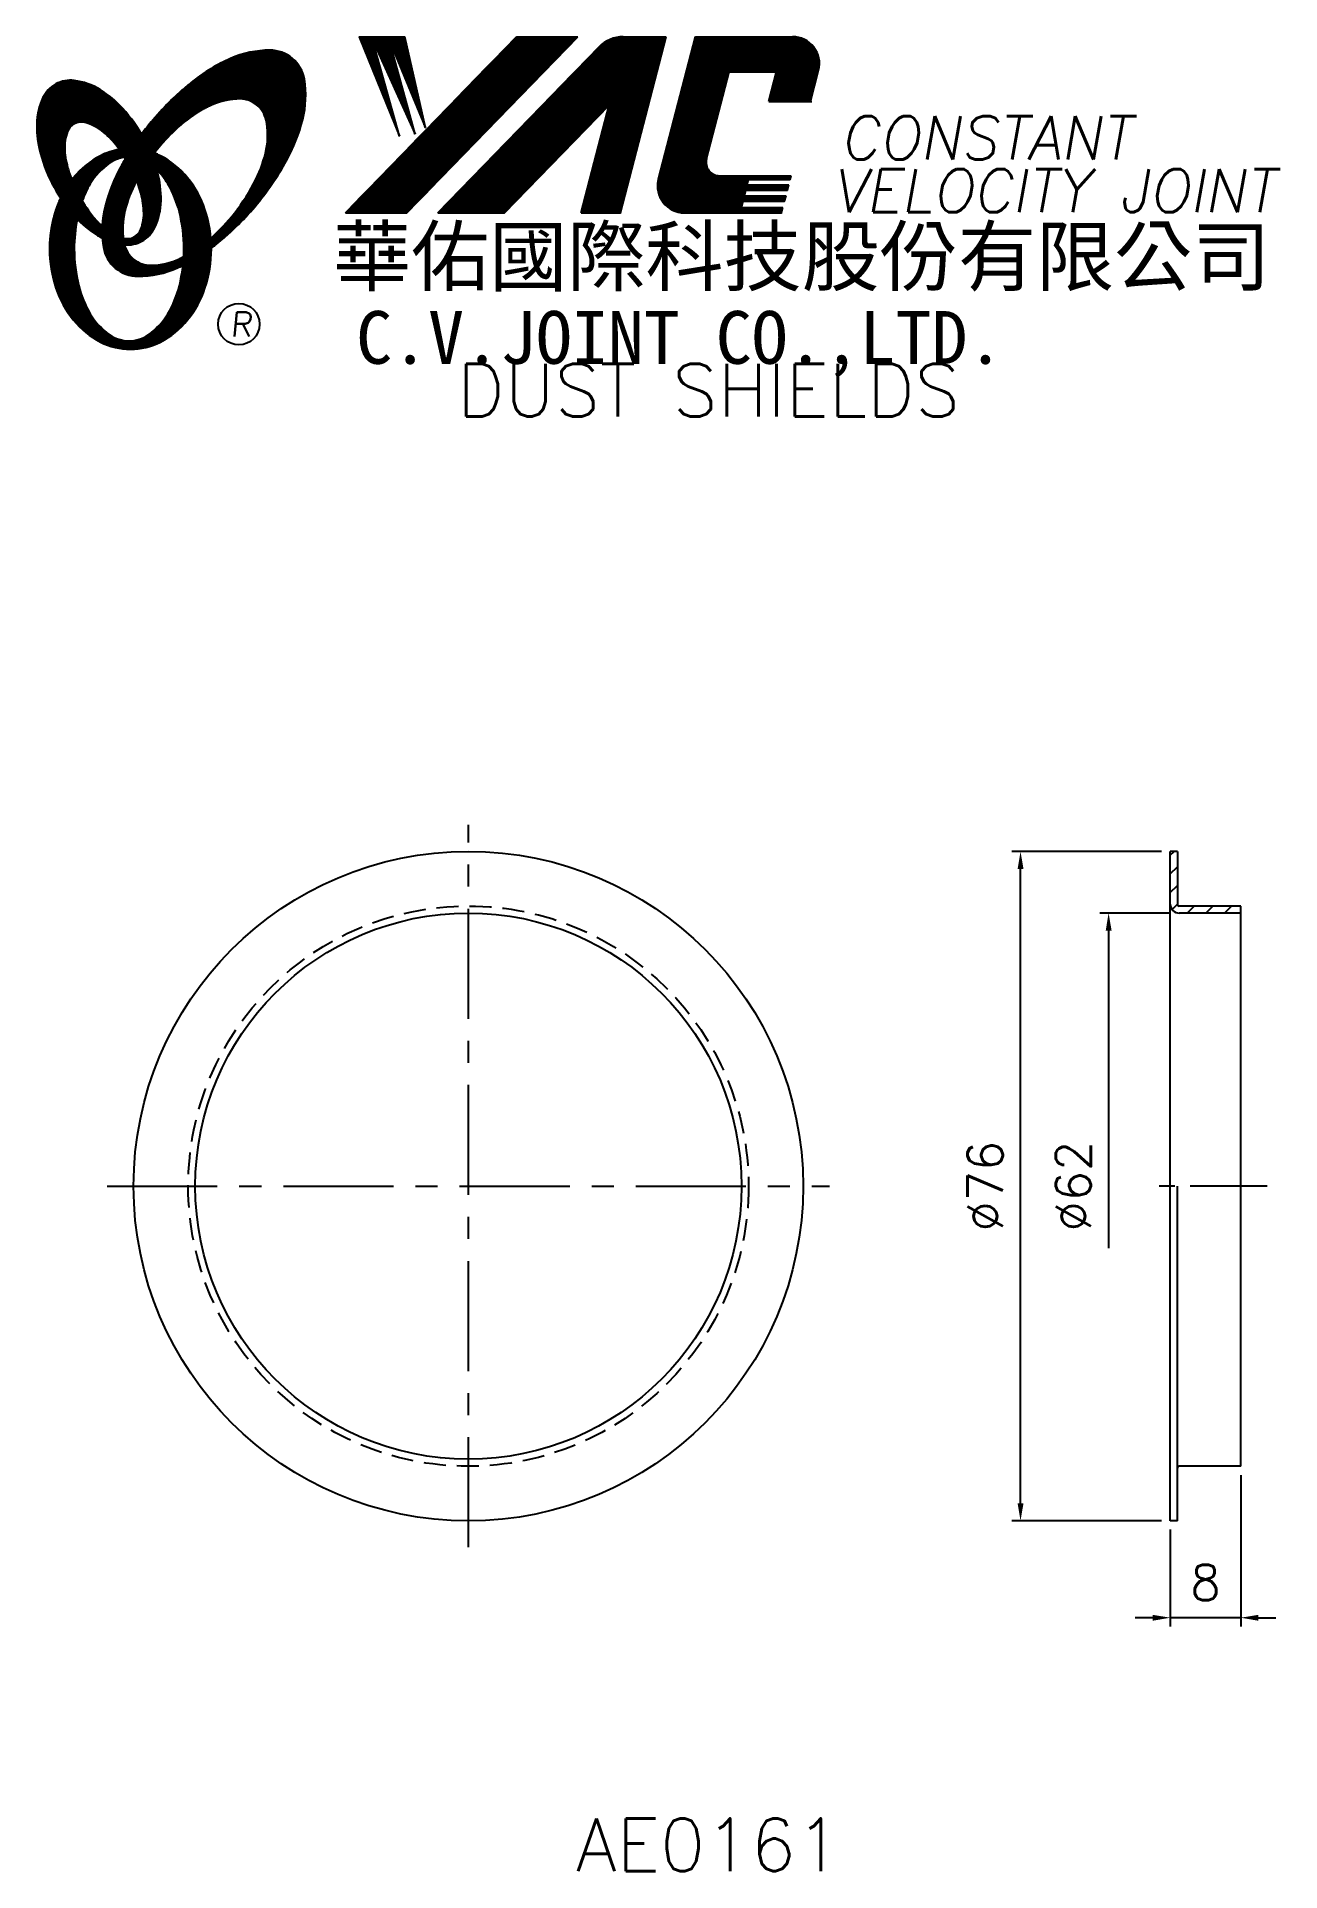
# Model space of a CAD drawing. Extents: x 615 to 756, y 337 to 545.
import ezdxf
from ezdxf.enums import TextEntityAlignment as Align

# ---------------------------------------------------------------- set-up
doc = ezdxf.new("R2010")
doc.units = 0
doc.header["$LTSCALE"] = 10
doc.header["$MEASUREMENT"] = 0
doc.linetypes.add('CENTER', pattern=[2, 1.25, -0.25, 0.25, -0.25])
doc.linetypes.add('HIDDEN', pattern=[0.375, 0.25, -0.125])
doc.layers.get('0').update_dxf_attribs({"linetype": 'CONTINUOUS'})
doc.layers.get('DEFPOINTS').update_dxf_attribs({"linetype": 'CONTINUOUS'})
doc.layers.add('4', color=7, linetype='CONTINUOUS')
doc.styles.add('CHINA', font='KAIU.TTF')
doc.styles.add('ITALICC', font='simplex.shx')
doc.dimstyles.new('STANDARD$0', dxfattribs={"dimtxt": 4, "dimasz": 2, "dimexe": 1, "dimexo": 1, "dimgap": 2, "dimtad": 1, "dimdec": 4, "dimzin": 10, "dimtxsty": 'ITALICC', "dimcen": 2, "dimclrd": 5, "dimclre": 5, "dimclrt": 18, "dimaunit": 1, "dimazin": 3, "dimtp": 0.1, "dimtfac": 0.7, "dimtdec": 4, "dimtmove": 0, "dimatfit": 3, "dimtolj": 1, "dimtzin": 10})
pattern_1 = [(45, (515.629816, 337.500605), (-0.00883883476, 0.00883883476), [])]
pattern_2 = [(45, (684.220361, 301.196196), (-0.00727476112, 0.00727476112), [])]

# ---------------------------------------------------------------- blocks, each defined once
blk = doc.blocks.new('*D4')
at = {"color": 5, "linetype": 'BYBLOCK'}
for p, q in [((743.34, 445.44), (735.34, 445.44)), ((736.34, 443.44), (736.34, 407.39))]:
    blk.add_line(p, q, dxfattribs=at)
blk.add_solid([(736.01, 443.44), (736.68, 443.44), (736.34, 445.44)], dxfattribs=at)
at = {"layer": 'DEFPOINTS', "color": 0, "linetype": 'BYBLOCK'}
for p in [(736.34, 445.44), (744.34, 445.44), (743.34, 383.44)]:
    blk.add_point(p, dxfattribs=at)
at = {"color": 18, "linetype": 'BYBLOCK', "insert": (732.34, 414.44), "char_height": 4, "attachment_point": 5, "rotation": 90, "style": 'ITALICC'}
blk.add_mtext('\\A1;∅62', dxfattribs=at)
blk = doc.blocks.new('*D5')
at = {"color": 5, "linetype": 'BYBLOCK'}
for p, q in [((742.34, 452.44), (725.34, 452.44)), ((726.34, 378.44), (726.34, 450.44)), ((742.34, 376.44), (725.34, 376.44))]:
    blk.add_line(p, q, dxfattribs=at)
for points in [[(726.01, 450.44), (726.68, 450.44), (726.34, 452.44)], [(726.01, 378.44), (726.68, 378.44), (726.34, 376.44)]]:
    blk.add_solid(points, dxfattribs=at)
at = {"layer": 'DEFPOINTS', "color": 0, "linetype": 'BYBLOCK'}
for p in [(726.34, 452.44), (743.34, 452.44), (743.34, 376.44)]:
    blk.add_point(p, dxfattribs=at)
at = {"color": 18, "linetype": 'BYBLOCK', "insert": (722.34, 414.44), "char_height": 4, "attachment_point": 5, "rotation": 90, "style": 'ITALICC'}
blk.add_mtext('\\A1;∅76', dxfattribs=at)
blk = doc.blocks.new('*D6')
at = {"color": 5, "linetype": 'BYBLOCK'}
for p, q in [((751.34, 381.64), (751.34, 364.44)), ((743.34, 375.44), (743.34, 364.44)), ((741.34, 365.44), (739.34, 365.44)), ((751.34, 365.44), (743.34, 365.44)), ((753.34, 365.44), (755.34, 365.44))]:
    blk.add_line(p, q, dxfattribs=at)
for points in [[(741.34, 365.77), (741.34, 365.1), (743.34, 365.44)], [(753.34, 365.77), (753.34, 365.1), (751.34, 365.44)]]:
    blk.add_solid(points, dxfattribs=at)
at = {"layer": 'DEFPOINTS', "color": 0, "linetype": 'BYBLOCK'}
for p in [(751.34, 382.64), (743.34, 376.44), (743.34, 365.44)]:
    blk.add_point(p, dxfattribs=at)
at = {"color": 18, "linetype": 'BYBLOCK', "insert": (747.34, 369.44), "char_height": 4, "attachment_point": 5, "style": 'ITALICC'}
blk.add_mtext('\\A1;8', dxfattribs=at)

msp = doc.modelspace()

# ---------------------------------------------------------------- hatches: boundary and pattern name
at = {"layer": '4', "linetype": 'CONTINUOUS'}
h = msp.add_hatch(dxfattribs=at)
h.set_pattern_fill('ANSI31', color=5, scale=0.1, style=0)
h.set_pattern_definition(pattern_1)
h.paths.add_polyline_path([(676.08852, 544.93159), (669.13121, 544.93159), (649.71461, 524.92783), (656.67191, 524.92783)])
h.paths.add_polyline_path([(679.63541, 537.16602), (676.45504, 524.92783), (680.93602, 524.92783), (686.13446, 544.93159), (681.23773, 544.93159, 0.202785967), (678.50366, 543.77517), (660.20953, 524.92783), (667.75644, 524.92783)])
h.paths.add_polyline_path([(693.26252, 540.93317), (698.65624, 540.93317), (697.78722, 537.58915), (702.50404, 537.58915), (703.42076, 541.11672, 0.490800957), (700.47056, 544.93159), (689.43624, 544.93159), (685.22919, 528.7427, 0.490800957), (688.17939, 524.92783), (699.2137, 524.92783), (699.36815, 525.52214), (694.65133, 525.52214), (694.8447, 526.26622), (699.56152, 526.26622), (699.72008, 526.87636), (695.00326, 526.87636), (695.1645, 527.49683), (699.88132, 527.49683), (700.0375, 528.09782), (695.32068, 528.09782), (695.47748, 528.7012), (700.1943, 528.7012), (700.31103, 529.15039), (692.17129, 529.15039, -0.490800957), (690.69619, 531.05783)])
h = msp.add_hatch(dxfattribs=at)
h.set_pattern_fill('ANSI31', color=1, scale=0.1, style=0)
h.set_pattern_definition(pattern_1)
h.paths.add_polyline_path([(656.44659, 544.93159), (651.26926, 544.93159), (655.84002, 533.62785), (652.77408, 544.58583), (657.60882, 533.86351), (654.66081, 544.58583), (658.78803, 534.57047)])
h = msp.add_hatch(dxfattribs=at)
h.set_pattern_fill('ANSI31', color=5, scale=0.082305, style=0)
h.set_pattern_definition([(45, (515.629816, 337.500605), (-0.00727476112, 0.00727476112), [])])
h.paths.add_polyline_path([(637.66529, 537.86911, -0.172879177), (639.60676, 537.21054, -0.172879177), (640.69406, 535.47249, -0.104527385), (640.72183, 532.1443, -0.065680101), (639.5523, 528.74235, -0.051823203), (637.11189, 524.89995, -0.044272532), (634.43691, 522.07362, -0.020203161), (634.4905, 520.9357, 0.006517006), (634.89505, 521.24778, 0.049863361), (639.44847, 525.66084, 0.049863361), (643.03811, 530.88801, 0.063682799), (644.85915, 535.51535, 0.103597411), (645.04845, 540.09932, 0.177892575), (643.69984, 542.4696, 0.177892575), (641.13745, 543.40293, 0.103597411), (636.64965, 542.44988, 0.063682799), (632.39191, 539.88081, 0.049863361), (627.83849, 535.46775, 0.016070017), (626.56779, 533.86143, -0.007061632), (626.81507, 533.4244, -0.031648676), (627.76766, 531.38783, -0.008069351), (628.19956, 531.95214, -0.051823203), (631.37794, 535.21059, -0.065680101), (634.41987, 537.13095, -0.104527385)])
h.paths.add_polyline_path([(624.58962, 524.70779, -0.065680101), (625.75915, 528.10975, -0.006063428), (626.00309, 528.58476, 0.027613469), (625.27625, 530.17283, 0.017011252), (624.74283, 531.10781, 0.007829282), (624.24885, 530.24058, 0.063682799), (622.42781, 525.61324, 0.103597411), (622.23851, 521.02926, 0.177892575), (623.58711, 518.65899, 0.177892575), (626.14951, 517.72566, 0.103597411), (630.6373, 518.6787, 0.008811776), (631.26427, 518.96878, 0.013922709), (631.3416, 519.93859, -0.009086703), (630.89158, 519.72115, -0.104527385), (627.64616, 518.98298, -0.172879177), (625.70469, 519.64155, -0.172879177), (624.61739, 521.3796, -0.104527385)])
h = msp.add_hatch(dxfattribs=at)
h.set_pattern_fill('ANSI31', color=3, scale=0.082305, style=0)
h.set_pattern_definition(pattern_2)
h.paths.add_polyline_path([(621.86878, 538.91995, 0.106488277), (618.9269, 539.95852, 0.158297415), (616.8367, 539.56347, 0.158297415), (615.37737, 538.01578, 0.106488277), (614.66656, 534.97802, 0.071723199), (615.08461, 531.66506, 0.058080454), (616.62959, 527.84968, 0.058080454), (619.01064, 524.49188, 0.071723199), (621.57588, 522.35413, 0.020895977), (622.11606, 522.05214, -0.030777155), (622.10016, 523.42836, -0.042059526), (621.0038, 524.59112, -0.04691039), (619.38464, 527.07227, -0.04691039), (618.25636, 529.81176, -0.060581117), (617.85425, 532.07382, -0.10187153), (618.16587, 534.16203, -0.185892489), (618.94596, 535.05367, -0.185892489), (620.12261, 535.19179, -0.10187153), (622.02026, 534.26625, -0.060581117), (623.65709, 532.65398, -0.04691039), (625.27625, 530.17283, -0.04691039), (626.40453, 527.43335, -0.060581117), (626.80663, 525.17128, -0.10187153), (626.49501, 523.08308, -0.185892489), (625.71492, 522.19144, -0.185892489), (624.53828, 522.05332, -0.002013383), (624.49748, 522.06394, 0.021593804), (624.61739, 521.3796, 0.006477741), (624.6354, 521.30257, 0.14950097), (626.60795, 521.7106, 0.158297415), (628.06729, 523.25829, 0.106488277), (628.7781, 526.29606, 0.071723199), (628.36005, 529.60902, 0.058080454), (626.81507, 533.4244, 0.058080454), (624.43402, 536.78219, 0.071723199)])
h = msp.add_hatch(dxfattribs=at)
h.set_pattern_fill('ANSI31', color=1, scale=0.082305, style=0)
h.set_pattern_definition(pattern_2)
h.paths.add_polyline_path([(622.96241, 530.5965, -0.120168026), (624.6542, 531.24989, 0.016865385), (624.05444, 532.13263, 0.076648372), (621.89821, 531.41371, 0.104809576), (618.81376, 528.90061, 0.005838257), (618.64681, 528.68841, 0.028089978), (619.38464, 527.07227, 0.014237292), (619.82676, 526.28723, -0.045767751), (620.75194, 528.22407, -0.106890197)])
h.paths.add_polyline_path([(618.93104, 520.84188, -0.048711043), (619.26114, 524.22222, -0.007865741), (619.01064, 524.49188, -0.037695478), (617.37476, 526.61064, 0.03042545), (616.84943, 525.30667, 0.080710289), (616.124, 520.84188, 0.080710289), (616.84943, 516.37709, 0.089265679), (618.81376, 512.78315, 0.104809576), (621.89821, 510.27005, 0.11926607), (625.3074, 509.44511, 0.11926607), (628.7166, 510.27005, 0.104809576), (631.80105, 512.78315, 0.089265679), (633.76537, 516.37709, 0.080710289), (634.49081, 520.84188, 0.080710289), (633.76537, 525.30667, 0.089265679), (631.80105, 528.90061, 0.104809576), (628.7166, 531.41371, 0.025513357), (628.02336, 531.72646, 0.004818181), (627.76766, 531.38783, -0.023722145), (628.30887, 529.79108, -0.065307489), (629.54405, 528.22407, -0.073950765), (630.85651, 525.02634, -0.060532391), (631.36496, 520.84188, -0.060532391), (630.85651, 516.65742, -0.073950765), (629.54405, 513.45969, -0.106890197), (627.33359, 511.08726, -0.153118262), (625.148, 510.40188, -0.153118262), (622.96241, 511.08726, -0.106890197), (620.75194, 513.45969, -0.073950765), (619.43949, 516.65742, -0.060532391)])
h = msp.add_hatch(dxfattribs=at)
h.set_pattern_fill('ANSI31', color=5, scale=12, style=0)
h.set_pattern_definition([(45, (-54.5408, 67.7804), (-1.0606602, 1.0606602), [])])
h.paths.add_polyline_path([(751.34437, 446.2375), (751.34437, 445.4375), (744.34437, 445.4375, -0.414213562), (743.34437, 446.4375), (743.34437, 452.4375), (744.14437, 452.4375), (744.14437, 446.4375, 0.414213562), (744.34437, 446.2375)])

# ---------------------------------------------------------------- linework, layer by layer
at = {"layer": '4', "color": 5, "linetype": 'CONTINUOUS'}
for p, q in [((649.71461, 524.92783), (669.13121, 544.93159)), ((656.67191, 524.92783), (676.08852, 544.93159)), ((660.20953, 524.92783), (678.50366, 543.77517)), ((669.13121, 544.93159), (676.08852, 544.93159)), ((680.93602, 524.92783), (686.13446, 544.93159)), ((681.23773, 544.93159), (686.13446, 544.93159)), ((685.22919, 528.7427), (689.43624, 544.93159)), ((689.43624, 544.93159), (700.47056, 544.93159)), ((690.69619, 531.05783), (693.26252, 540.93317)), ((693.26252, 540.93317), (698.65624, 540.93317)), ((697.78722, 537.58915), (698.65624, 540.93317)), ((702.50404, 537.58915), (703.42076, 541.11672)), ((697.78722, 537.58915), (702.65447, 537.58915)), ((667.75644, 524.92783), (679.63541, 537.16602)), ((676.45504, 524.92783), (679.63541, 537.16602)), ((692.17129, 529.15039), (700.31103, 529.15039)), ((700.1943, 528.7012), (700.31103, 529.15039)), ((695.00326, 526.87636), (695.1645, 527.49683)), ((695.1645, 527.49683), (699.88132, 527.49683)), ((695.32068, 528.09782), (695.47748, 528.7012)), ((695.32068, 528.09782), (700.0375, 528.09782)), ((695.47748, 528.7012), (700.1943, 528.7012)), ((699.88132, 527.49683), (700.0375, 528.09782)), ((649.71461, 524.92783), (656.67191, 524.92783)), ((660.20953, 524.92783), (667.75644, 524.92783)), ((676.45504, 524.92783), (680.93602, 524.92783)), ((688.17939, 524.92783), (699.2137, 524.92783)), ((694.65133, 525.52214), (694.8447, 526.26622)), ((694.65133, 525.52214), (699.36815, 525.52214)), ((694.8447, 526.26622), (699.56152, 526.26622)), ((695.00326, 526.87636), (699.72008, 526.87636)), ((699.2137, 524.92783), (699.36815, 525.52214)), ((699.56152, 526.26622), (699.72008, 526.87636))]:
    msp.add_line(p, q, dxfattribs=at)
at = {"layer": '4', "color": 1, "linetype": 'CONTINUOUS'}
for p, q in [((651.26926, 544.93159), (656.44659, 544.93159)), ((651.26926, 544.93159), (655.84002, 533.62785)), ((652.77408, 544.58583), (657.60882, 533.86351)), ((655.84002, 533.62785), (652.77408, 544.58583)), ((657.60882, 533.86351), (654.66081, 544.58583)), ((654.66081, 544.58583), (658.78803, 534.57047)), ((658.78803, 534.57047), (656.44659, 544.93159))]:
    msp.add_line(p, q, dxfattribs=at)
at = {"layer": '4', "color": 5, "linetype": 'CENTER'}
for p, q in [((663.66476, 373.4375), (663.66476, 455.4375)), ((622.66476, 414.4375), (704.66476, 414.4375))]:
    msp.add_line(p, q, dxfattribs=at)
at = {"layer": '4', "color": 7, "linetype": 'CONTINUOUS'}
for p, q in [((743.34437, 376.4375), (743.34437, 452.4375)), ((744.14437, 452.4375), (743.34437, 452.4375)), ((744.14437, 452.4375), (744.14437, 446.4375)), ((751.34437, 446.2375), (744.34437, 446.2375)), ((751.34437, 382.6375), (751.34437, 446.2375)), ((751.34437, 445.4375), (744.34437, 445.4375)), ((744.14437, 376.4375), (744.14437, 414.4375)), ((751.34437, 382.6375), (744.34437, 382.6375)), ((744.14437, 376.4375), (743.34437, 376.4375))]:
    msp.add_line(p, q, dxfattribs=at)
at = {"layer": '4', "color": 5, "linetype": 'CENTER', "ltscale": 0.7}
msp.add_line((754.34437, 414.4375), (740.34437, 414.4375), dxfattribs=at)
at = {"layer": '4', "color": 5, "linetype": 'CONTINUOUS'}
for points in [[(634.4905, 520.9357, 0.006517006), (634.89505, 521.24778, 0.049863361), (639.44847, 525.66084, 0.049863361), (643.03811, 530.88801, 0.063682799), (644.85915, 535.51535, 0.103597411), (645.04845, 540.09932, 0.177892575), (643.69984, 542.4696, 0.177892575), (641.13745, 543.40293, 0.103597411), (636.64965, 542.44988, 0.063682799), (632.39191, 539.88081, 0.049863361), (627.83849, 535.46775, 0.016070017), (626.56779, 533.86143)], [(634.43691, 522.07362, 0.044272532), (637.11189, 524.89995, 0.051823203), (639.5523, 528.74235, 0.065680101), (640.72183, 532.1443, 0.104527385), (640.69406, 535.47249, 0.172879177), (639.60676, 537.21054, 0.172879177), (637.66529, 537.86911, 0.104527385), (634.41987, 537.13095, 0.065680101), (631.37794, 535.21059, 0.051823203), (628.19956, 531.95214, 0.008069351), (627.76766, 531.38783)], [(624.74283, 531.10781, 0.007829282), (624.24885, 530.24058, 0.063682799), (622.42781, 525.61324, 0.103597411), (622.23851, 521.02926, 0.177892575), (623.58711, 518.65899, 0.177892575), (626.14951, 517.72566, 0.103597411), (630.6373, 518.6787, 0.008811776), (631.26427, 518.96878, 0.008811776)], [(626.00309, 528.58476, 0.006063428), (625.75915, 528.10975, 0.065680101), (624.58962, 524.70779, 0.104527385), (624.61739, 521.3796, 0.172879177), (625.70469, 519.64155, 0.172879177), (627.64616, 518.98298, 0.104527385), (630.89158, 519.72115, 0.009086703), (631.3416, 519.93859, 0.009086703)]]:
    msp.add_lwpolyline(points, format="xyb", dxfattribs=at)
at = {"layer": '4', "color": 3, "linetype": 'CONTINUOUS'}
for points in [[(624.6354, 521.30257, 0.14950097), (626.60795, 521.7106, 0.158297415), (628.06729, 523.25829, 0.106488277), (628.7781, 526.29606, 0.071723199), (628.36005, 529.60902, 0.058080454), (626.81507, 533.4244, 0.058080454), (624.43402, 536.78219, 0.071723199), (621.86878, 538.91995, 0.106488277), (618.9269, 539.95852, 0.158297415), (616.8367, 539.56347, 0.158297415), (615.37737, 538.01578, 0.106488277), (614.66656, 534.97802, 0.071723199), (615.08461, 531.66506, 0.058080454), (616.62959, 527.84968, 0.058080454), (619.01064, 524.49188, 0.071723199), (621.57588, 522.35413, 0.020895977), (622.11606, 522.05214, 0.020895977)], [(624.49748, 522.06394, 0.002013383), (624.53828, 522.05332, 0.185892489), (625.71492, 522.19144, 0.185892489), (626.49501, 523.08308, 0.10187153), (626.80663, 525.17128, 0.060581117), (626.40453, 527.43335, 0.04691039), (625.27625, 530.17283, 0.04691039), (623.65709, 532.65398, 0.060581117), (622.02026, 534.26625, 0.10187153), (620.12261, 535.19179, 0.185892489), (618.94596, 535.05367, 0.185892489), (618.16587, 534.16203, 0.10187153), (617.85425, 532.07382, 0.060581117), (618.25636, 529.81176, 0.04691039), (619.38464, 527.07227, 0.04691039), (621.0038, 524.59112, 0.042059526), (622.10016, 523.42836, 0.042059526)]]:
    msp.add_lwpolyline(points, format="xyb", dxfattribs=at)
at = {"layer": '4', "color": 1, "linetype": 'CONTINUOUS'}
for points in [[(617.37476, 526.61064, 0.03042545), (616.84943, 525.30667, 0.080710289), (616.124, 520.84188, 0.080710289), (616.84943, 516.37709, 0.089265679), (618.81376, 512.78315, 0.104809576), (621.89821, 510.27005, 0.11926607), (625.3074, 509.44511, 0.11926607), (628.7166, 510.27005, 0.104809576), (631.80105, 512.78315, 0.089265679), (633.76537, 516.37709, 0.080710289), (634.49081, 520.84188, 0.080710289), (633.76537, 525.30667, 0.089265679), (631.80105, 528.90061, 0.104809576), (628.7166, 531.41371, 0.025513357), (628.02336, 531.72646, 0.025513357)], [(624.05444, 532.13263, 0.076648372), (621.89821, 531.41371, 0.104809576), (618.81376, 528.90061, 0.005838257), (618.64681, 528.68841, 0.005838257)], [(624.6542, 531.24989, 0.120168026), (622.96241, 530.5965, 0.106890197), (620.75194, 528.22407, 0.045767751), (619.82676, 526.28723, 0.045767751)], [(619.26114, 524.22222, 0.048711043), (618.93104, 520.84188, 0.060532391), (619.43949, 516.65742, 0.073950765), (620.75194, 513.45969, 0.106890197), (622.96241, 511.08726, 0.153118262), (625.148, 510.40188, 0.153118262), (627.33359, 511.08726, 0.106890197), (629.54405, 513.45969, 0.073950765), (630.85651, 516.65742, 0.060532391), (631.36496, 520.84188, 0.060532391), (630.85651, 525.02634, 0.073950765), (629.54405, 528.22407, 0.065307489), (628.30887, 529.79108)]]:
    msp.add_lwpolyline(points, format="xyb", dxfattribs=at)
at = {"layer": '4', "color": 5, "linetype": 'CONTINUOUS'}
msp.add_circle((637.61165, 512.29616), 2.35282, dxfattribs=at)
at = {"layer": '4', "color": 7, "linetype": 'CONTINUOUS'}
for radius in [38, 31]:
    msp.add_circle((663.66476, 414.4375), radius, dxfattribs=at)
at = {"layer": '4', "color": 5, "linetype": 'HIDDEN'}
msp.add_circle((663.66476, 414.4375), 31.8, dxfattribs=at)
at = {"layer": '4', "color": 5, "linetype": 'CONTINUOUS'}
for centre, radius, start, end in [((681.23773, 541.12135), 3.81024, 90, 135.8533387), ((700.47056, 541.8834), 3.04819, 345.4326059, 90), ((692.17129, 530.67449), 1.5241, 165.4326059, 270), ((688.17939, 527.97602), 3.04819, 165.4326059, 270)]:
    msp.add_arc(centre, radius, start, end, dxfattribs=at)
at = {"layer": '4', "color": 7, "linetype": 'CONTINUOUS'}
for centre, radius, start, end in [((744.34437, 446.4375), 1, 180, 270), ((744.34437, 446.4375), 0.2, 180, 270), ((744.34437, 382.4375), 0.2, 90, 180)]:
    msp.add_arc(centre, radius, start, end, dxfattribs=at)

# ---------------------------------------------------------------- texts
at = {"layer": '4', "color": 5, "linetype": 'CONTINUOUS', "style": 'ITALICC'}
for s, height, oblique, p in [('CONSTANT', 4.9, 10, (705.86342, 530.9983)), ('VELOCITY JOINT', 4.9, 10, (704.98519, 525.00291)), ('R', 2.75625, 5, (636.65296, 510.88656))]:
    msp.add_text(s, height=height, dxfattribs=dict(at, oblique=oblique)).set_placement(p)
at = {"layer": '4', "color": 7, "linetype": 'CONTINUOUS', "style": 'CHINA'}
for s, height, p in [('華佑國際科技股份有限公司', 6.5, (648.30125, 516.73798)), ('C.V.JOINT CO.,LTD.', 6, (650.92989, 507.79176))]:
    msp.add_text(s, height=height, dxfattribs=at).set_placement(p)
at = {"layer": '4', "color": 18, "linetype": 'CONTINUOUS', "style": 'ITALICC'}
for s, p in [('DUST SHIELDS', (690.93261, 501.79894)), ('AE0161', (690.93261, 336.65155))]:
    msp.add_text(s, height=6, dxfattribs=at).set_placement(p, align=Align.CENTER)

# ---------------------------------------------------------------- dimensions: what is measured, and where the dimension line sits
at = {"layer": '4', "color": 18, "linetype": 'CONTINUOUS'}
dim = msp.add_linear_dim(base=(726.34433, 452.4375), p1=(743.34437, 376.4375), p2=(743.34437, 452.4375), angle=270, text='%%C76', dimstyle='STANDARD$0', override={"dimcen": 2.5, "dimaunit": 0, "dimtp": 0}, dxfattribs=at)
dim.commit()
dim.dimension.update_dxf_attribs({"geometry": '*D5', "text_midpoint": (722.34433, 414.4375)})
at = {"layer": '4', "color": 7, "linetype": 'CONTINUOUS'}
dim = msp.add_linear_dim(base=(736.34441, 445.4375), p1=(743.34437, 383.4375), p2=(744.34437, 445.4375), angle=90, text='%%C62', dimstyle='STANDARD$0', override={"dimcen": -2, "dimse1": 1, "dimsd1": 1}, dxfattribs=at)
dim.commit()
dim.dimension.update_dxf_attribs({"geometry": '*D4', "text_midpoint": (732.34441, 414.4375)})
dim = msp.add_linear_dim(base=(743.34437, 365.43749), p1=(751.34437, 382.6375), p2=(743.34437, 376.4375), text='8', dimstyle='STANDARD$0', dxfattribs=at)
dim.commit()
dim.dimension.update_dxf_attribs({"geometry": '*D6', "text_midpoint": (747.34437, 369.43749)})

doc.saveas('drawing.dxf')
